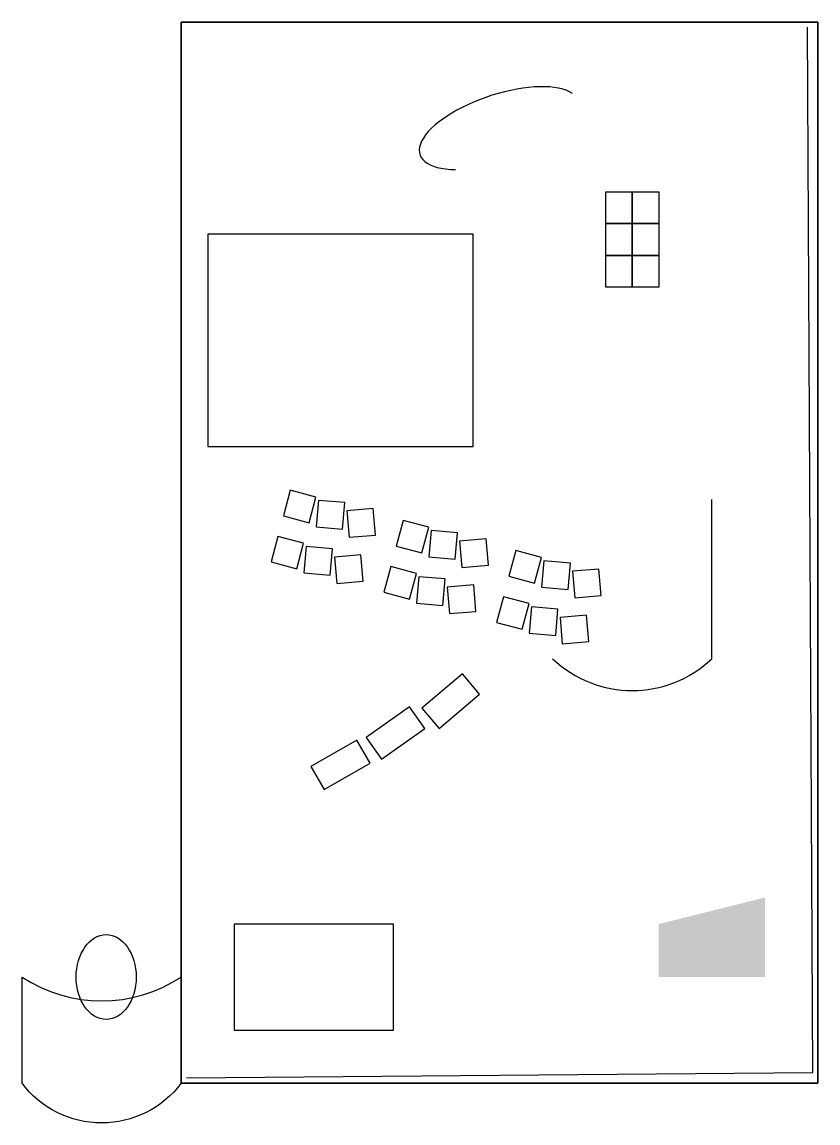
# Model space of a CAD drawing. Header units: millimetres. Extents: x -3000 to 12000, y -750 to 20000.
import ezdxf

# ---------------------------------------------------------------- set-up
doc = ezdxf.new("R2010")
doc.units = ezdxf.units.MM

# ---------------------------------------------------------------- blocks, each defined once
blk = doc.blocks.new('SEAT', base_point=(250, 250))
at = {"layer": 'INSERTS'}
blk.add_3dface([(0, 0), (500, 0), (500, 500, 450), (0, 500, 450)], dxfattribs=at)
blk = doc.blocks.new('ROW')
at = {"layer": 'INSERTS'}
for p, rotation in [((1200, 0), 20), ((600, 0), 10)]:
    blk.add_blockref('SEAT', p, dxfattribs=dict(at, rotation=rotation))
blk.add_blockref('SEAT', (0, 0), dxfattribs=at)

msp = doc.modelspace()

# ---------------------------------------------------------------- linework, layer by layer
at = {"layer": 'ELL'}
msp.add_ellipse((6000, 18000, 2000), major_axis=(1500, 500), ratio=0.4, start_param=0.3, end_param=4, dxfattribs=at)
at = {"layer": 'FACE'}
msp.add_3dface([(1000, 1000), (4000, 1000), (4000, 3000, 900), (1000, 3000, 900)], dxfattribs=at)
at = {"layer": 'LWPOLY', "extrusion": (0, 0, -1), "elevation": 200}
msp.add_lwpolyline([(0, 0, 0.5), (3000, 0), (3000, 2000, -0.3), (0, 2000)], format="xyb", close=True, dxfattribs=at)
at = {"layer": 'P3D'}
msp.add_polyline3d([(100, 100, 100), (11900, 200, 4900), (11800, 19900, 2500)], dxfattribs=at)
at = {"layer": 'POLY2D'}
msp.add_lwpolyline([(7000, 8000, 0.4), (10000, 8000), (10000, 11000)], format="xyb", dxfattribs=at)
at = {"layer": 'SOLIDT'}
msp.add_solid([(9000, 2000), (11000, 2000), (9000, 3000), (11000, 3500)], dxfattribs=at)
at = {"layer": 'TILT', "extrusion": (1, 0, 1)}
msp.add_circle((2000, 3000, 1000), 800, dxfattribs=at)
at = {"layer": 'WALL', "elevation": 100}
msp.add_lwpolyline([(500, 12000), (5500, 12000), (5500, 16000), (500, 16000)], close=True, dxfattribs=at)

# ---------------------------------------------------------------- block references
at = {"layer": 'INSERTS', "rotation": -15, "row_count": 2, "column_count": 3, "row_spacing": 900, "column_spacing": 2200}
msp.add_blockref('ROW', (2000, 10000), dxfattribs=at)
at = {"layer": 'INSERTS', "xscale": 2, "zscale": 1.5, "rotation": 30}
msp.add_blockref('ROW', (3000, 6000, 400), dxfattribs=at)

# ---------------------------------------------------------------- meshes
at = {"layer": 'PMESH'}
mesh = msp.add_polymesh((3, 4), dxfattribs=at)
for k, corner in enumerate([(8000, 15000, 3000), (8000, 15600, 3168), (8000, 16200, 3182), (8000, 16800, 3028), (8500, 15000, 3168), (8500, 15600, 3182), (8500, 16200, 3028), (8500, 16800, 2849), (9000, 15000, 3182), (9000, 15600, 3028), (9000, 16200, 2849), (9000, 16800, 2808)]):
    mesh.set_mesh_vertex(divmod(k, 4), corner)
at = {"layer": 'SHELL'}
mesh = msp.add_polyface(dxfattribs=at)
corners = [(0, 0), (0, 20000), (12000, 20000), (12000, 0), (0, 0, 5000), (12000, 0, 5000), (12000, 20000, 5000), (0, 20000, 5000)]
mesh.append_faces([[corners[k] for k in face] for face in [(0, 1, 2, 3), (4, 5, 6, 7), (0, 3, 5, 4), (1, 7, 6, 2), (0, 4, 7, 1), (3, 2, 6, 5)]])

doc.saveas('drawing.dxf')
